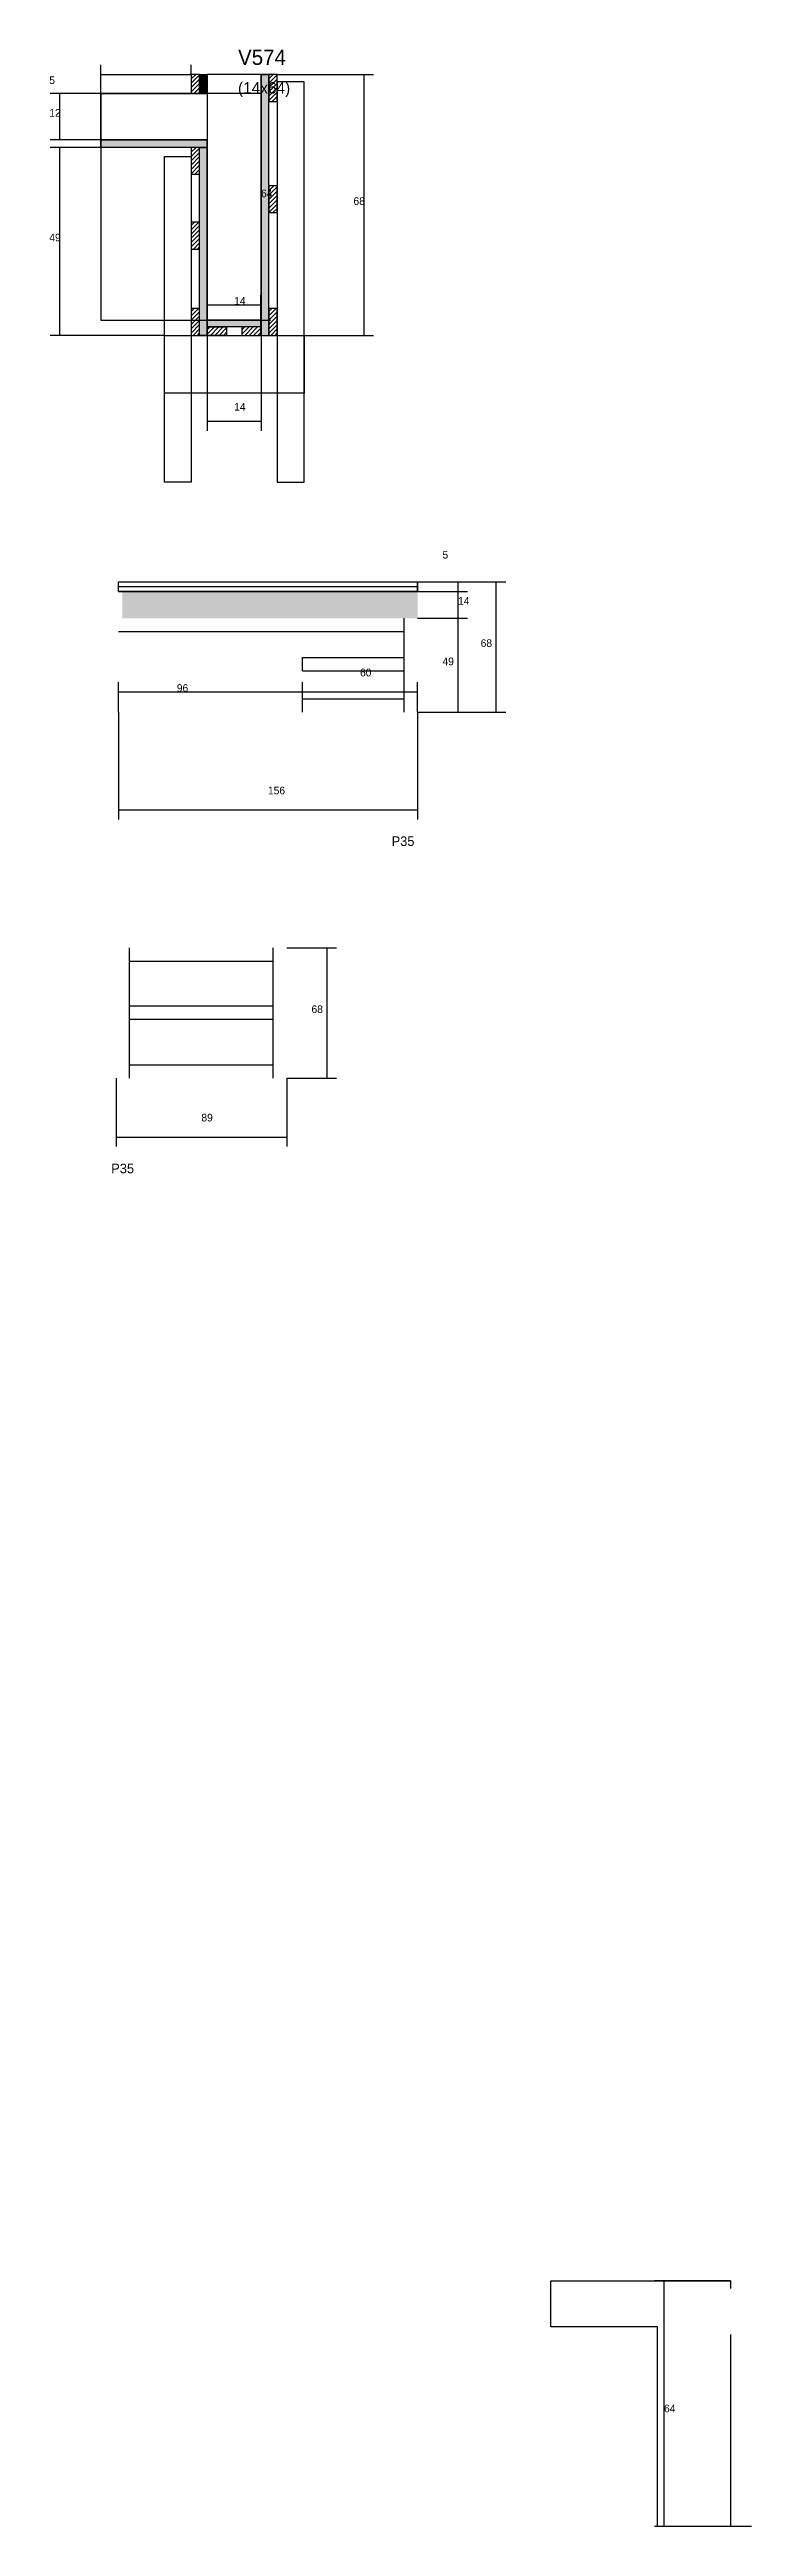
# Model space of a CAD drawing. Header units: metres. Extents: x 1805 to 2171, y -11434 to -10144.
import ezdxf

# ---------------------------------------------------------------- set-up
doc = ezdxf.new("R2010")
doc.units = ezdxf.units.M
for name, color, linetype in [('CONCRETO', 251, 'Continuous'), ('COTA', 241, 'Continuous'), ('Cota Seção (2x)', 4, 'Continuous'), ('Hachura', 253, 'Continuous'), ('Madeira', 126, 'Continuous'), ('NOMENCLATURA', 7, 'Continuous'), ('Painéis', 200, 'Continuous'), ('SARR_2.2x7', 40, 'Continuous'), ('SARR_3.5x7', 81, 'Continuous'), ('SARR_EDITAR', 141, 'Continuous'), ('Texto Seção', 7, 'Continuous')]:
    doc.layers.add(name, color=color, linetype=linetype)

msp = doc.modelspace()

# ---------------------------------------------------------------- hatches: boundary and pattern name
at = {"layer": 'COTA'}
h = msp.add_hatch(dxfattribs=at)
h.set_pattern_fill('AR-CONC', scale=0.03)
h.paths.add_polyline_path([(1843.2, -10439.9), (1843.2, -10425.9), (1843.2, -10425.9), (1997.2, -10425.9), (1997.2, -10425.9), (1997.2, -10439.9), (1997.2, -10439.9), (1843.2, -10439.9)])
at = {"layer": 'Hachura'}
h = msp.add_hatch(dxfattribs=at)
h.set_pattern_fill('ANSI31', scale=0.5)
h.paths.add_polyline_path([(1883.6, -10156.5), (1879.2, -10156.5), (1879.2, -10156.5), (1879.2, -10166.5), (1879.2, -10166.5), (1883.6, -10166.5), (1883.6, -10166.5), (1883.6, -10156.5)])
h = msp.add_hatch(color=8, dxfattribs=at)
h.dxf.hatch_style = 1
h.paths.add_polyline_path([(1883.6, -10166.5), (1887.6, -10166.5), (1887.6, -10166.5), (1887.6, -10156.5), (1887.6, -10156.5), (1883.6, -10156.5), (1883.6, -10156.5), (1883.6, -10166.5)])
h = msp.add_hatch(color=8, dxfattribs=at)
h.dxf.hatch_style = 1
h.paths.add_polyline_path([(1919.6, -10156.5), (1915.6, -10156.5), (1915.6, -10156.5), (1915.6, -10292.5), (1915.6, -10292.5), (1919.6, -10292.5), (1919.6, -10292.5), (1919.6, -10156.5)])
h = msp.add_hatch(dxfattribs=at)
h.set_pattern_fill('ANSI31', scale=0.5)
h.paths.add_polyline_path([(1924, -10156.5), (1919.6, -10156.5), (1919.6, -10156.5), (1919.6, -10170.5), (1919.6, -10170.5), (1924, -10170.5), (1924, -10170.5), (1924, -10156.5)])
h = msp.add_hatch(color=8, dxfattribs=at)
h.dxf.hatch_style = 1
h.paths.add_polyline_path([(1832, -10194.5), (1832, -10190.5), (1832, -10190.5), (1887.6, -10190.5), (1887.6, -10190.5), (1887.6, -10194.5), (1887.6, -10194.5), (1832, -10194.5)])
h = msp.add_hatch(dxfattribs=at)
h.set_pattern_fill('ANSI31', scale=0.5)
h.paths.add_polyline_path([(1883.6, -10194.5), (1879.2, -10194.5), (1879.2, -10194.5), (1879.2, -10208.5), (1879.2, -10208.5), (1883.6, -10208.5), (1883.6, -10208.5), (1883.6, -10194.5)])
h = msp.add_hatch(color=8, dxfattribs=at)
h.dxf.hatch_style = 1
h.paths.add_polyline_path([(1883.6, -10194.5), (1887.6, -10194.5), (1887.6, -10194.5), (1887.6, -10292.5), (1887.6, -10292.5), (1883.6, -10292.5), (1883.6, -10292.5), (1883.6, -10194.5)])
h = msp.add_hatch(dxfattribs=at)
h.set_pattern_fill('ANSI31', scale=0.5)
h.paths.add_polyline_path([(1924, -10214.5), (1919.6, -10214.5), (1919.6, -10214.5), (1919.6, -10228.5), (1919.6, -10228.5), (1924, -10228.5), (1924, -10228.5), (1924, -10214.5)])
h = msp.add_hatch(dxfattribs=at)
h.set_pattern_fill('ANSI31', scale=0.5)
h.paths.add_polyline_path([(1883.6, -10233.5), (1879.2, -10233.5), (1879.2, -10233.5), (1879.2, -10247.5), (1879.2, -10247.5), (1883.6, -10247.5), (1883.6, -10247.5), (1883.6, -10233.5)])
h = msp.add_hatch(dxfattribs=at)
h.set_pattern_fill('ANSI31', scale=0.5)
h.paths.add_polyline_path([(1883.6, -10278.5), (1879.2, -10278.5), (1879.2, -10278.5), (1879.2, -10292.5), (1879.2, -10292.5), (1883.6, -10292.5), (1883.6, -10292.5), (1883.6, -10278.5)])
h = msp.add_hatch(color=8, dxfattribs=at)
h.dxf.hatch_style = 1
h.paths.add_polyline_path([(1887.6, -10288.1), (1887.6, -10284.5), (1887.6, -10284.5), (1915.6, -10284.5), (1915.6, -10284.5), (1915.6, -10288.1), (1915.6, -10288.1), (1887.6, -10288.1)])
h = msp.add_hatch(dxfattribs=at)
h.set_pattern_fill('ANSI31', scale=0.5)
h.paths.add_polyline_path([(1887.6, -10292.5), (1887.6, -10288.1), (1887.6, -10288.1), (1897.6, -10288.1), (1897.6, -10288.1), (1897.6, -10292.5), (1897.6, -10292.5), (1887.6, -10292.5)])
h = msp.add_hatch(dxfattribs=at)
h.set_pattern_fill('ANSI31', scale=0.5)
h.paths.add_polyline_path([(1915.6, -10292.5), (1915.6, -10288.1), (1915.6, -10288.1), (1905.6, -10288.1), (1905.6, -10288.1), (1905.6, -10292.5), (1905.6, -10292.5), (1915.6, -10292.5)])
h = msp.add_hatch(dxfattribs=at)
h.set_pattern_fill('ANSI31', scale=0.5)
h.paths.add_polyline_path([(1924, -10278.5), (1919.6, -10278.5), (1919.6, -10278.5), (1919.6, -10292.5), (1919.6, -10292.5), (1924, -10292.5), (1924, -10292.5), (1924, -10278.5)])

# ---------------------------------------------------------------- linework, layer by layer
at = {"layer": 'CONCRETO'}
for points in [[(1887.6, -10190.5), (1887.6, -10192.5), (1887.6, -10192.5), (1887.6, -10284.5), (1915.6, -10284.5), (1915.6, -10156.5), (1919.6, -10156.5), (1919.6, -10156.5), (1887.6, -10156.5), (1887.6, -10166.5)], [(1915.6, -10180.5), (1915.6, -10180.5), (1915.6, -10212.5), (1915.6, -10212.5), (1915.6, -10284.5), (1887.6, -10284.5), (1887.6, -10190.5), (1832, -10190.5), (1832, -10166.5), (1887.6, -10166.5)], [(2160.3, -11334.5), (2160.3, -11336.5), (2160.3, -11336.5), (2160.3, -11434.5), (2122.3, -11434.5), (2122.3, -11330.5), (2066.7, -11330.5), (2066.7, -11306.5), (2160.3, -11306.5), (2160.3, -11310.5)]]:
    msp.add_lwpolyline(points, dxfattribs=at)
for points in [[(1887.6, -10284.5), (1919.6, -10284.5), (1919.6, -10156.5), (1887.6, -10156.5)], [(1832, -10284.5), (1915.6, -10284.5), (1915.6, -10166.5), (1832, -10166.5)]]:
    msp.add_lwpolyline(points, close=True, dxfattribs=at)
at = {"layer": 'COTA'}
for p, q in [((1832, -10166.5), (1832, -10151.5)), ((1832, -10156.5), (1879.2, -10156.5)), ((1879.2, -10156.5), (1879.2, -10151.5)), ((1924, -10156.5), (1974.3, -10156.5)), ((1969.3, -10292.5), (1969.3, -10156.5)), ((1832, -10166.5), (1805.7, -10166.5)), ((1810.7, -10190.5), (1810.7, -10166.5)), ((1832, -10190.5), (1805.7, -10190.5)), ((1869.6, -10194.5), (1805.7, -10194.5)), ((1810.7, -10292.5), (1810.7, -10194.5)), ((1865.2, -10292.5), (1805.7, -10292.5)), ((1887.6, -10292.5), (1887.6, -10342.2)), ((1915.6, -10292.5), (1915.6, -10342.2)), ((1938, -10292.5), (1974.3, -10292.5)), ((1887.6, -10337.2), (1915.6, -10337.2)), ((1997.2, -10420.9), (2043.2, -10420.9)), ((1997.2, -10420.9), (2023.3, -10420.9)), ((1997.2, -10425.9), (2023.3, -10425.9)), ((1997.2, -10425.9), (2023.3, -10425.9)), ((2018.3, -10425.9), (2018.3, -10420.9)), ((2018.3, -10439.9), (2018.3, -10425.9)), ((2038.2, -10488.9), (2038.2, -10420.9)), ((1997.2, -10439.9), (2023.3, -10439.9)), ((1997.2, -10439.9), (2023.3, -10439.9)), ((2018.3, -10488.9), (2018.3, -10439.9)), ((1841.2, -10488.9), (1841.2, -10473.3)), ((1841.2, -10478.3), (1937.2, -10478.3)), ((1937.2, -10488.9), (1937.2, -10473.3)), ((1937.2, -10488.9), (1937.2, -10473.3)), ((1937.2, -10478.3), (1997.2, -10478.3)), ((1997.2, -10488.9), (1997.2, -10473.3)), ((1841.2, -10488.9), (1841.2, -10544.8)), ((1997.2, -10488.9), (1997.2, -10544.8)), ((1997.2, -10488.9), (2023.3, -10488.9)), ((1997.2, -10488.9), (2043.2, -10488.9)), ((1841.2, -10539.8), (1997.2, -10539.8)), ((1929, -10611.7), (1955, -10611.7)), ((1950, -10679.7), (1950, -10611.7)), ((1840, -10679.7), (1840, -10715.3)), ((1929, -10679.7), (1929, -10715.3)), ((1929, -10679.7), (1955, -10679.7)), ((1840, -10710.3), (1929, -10710.3))]:
    msp.add_line(p, q, dxfattribs=at)
at = {"layer": 'Cota Seção (2x)'}
for p, q in [((1915.6, -10284.5), (1915.6, -10156.5)), ((1915.6, -10156.5), (1920.6, -10156.5)), ((1887.6, -10292.5), (1887.6, -10271.5)), ((1915.5, -10292.5), (1915.5, -10271.5)), ((1887.6, -10276.5), (1915.5, -10276.5)), ((1915.6, -10284.5), (1920.6, -10284.5)), ((2160.3, -11306.5), (2120.7, -11306.5)), ((2125.7, -11434.5), (2125.7, -11306.5)), ((2171.3, -11434.5), (2120.7, -11434.5))]:
    msp.add_line(p, q, dxfattribs=at)
at = {"layer": 'Madeira'}
for points in [[(1883.6, -10156.5), (1879.2, -10156.5), (1879.2, -10166.5), (1883.6, -10166.5)], [(1924, -10156.5), (1919.6, -10156.5), (1919.6, -10170.5), (1924, -10170.5)], [(1883.6, -10194.5), (1879.2, -10194.5), (1879.2, -10208.5), (1883.6, -10208.5)], [(1924, -10214.5), (1919.6, -10214.5), (1919.6, -10228.5), (1924, -10228.5)], [(1883.6, -10233.5), (1879.2, -10233.5), (1879.2, -10247.5), (1883.6, -10247.5)], [(1883.6, -10278.5), (1879.2, -10278.5), (1879.2, -10292.5), (1883.6, -10292.5)], [(1887.6, -10292.5), (1887.6, -10288.1), (1897.6, -10288.1), (1897.6, -10292.5)], [(1915.6, -10292.5), (1915.6, -10288.1), (1905.6, -10288.1), (1905.6, -10292.5)], [(1924, -10278.5), (1919.6, -10278.5), (1919.6, -10292.5), (1924, -10292.5)]]:
    msp.add_lwpolyline(points, close=True, dxfattribs=at)
at = {"layer": 'Painéis'}
for p, q in [((1915.6, -10292.5), (1915.6, -10156.5)), ((1832, -10190.5), (1887.6, -10190.5)), ((1832, -10194.5), (1832, -10190.5)), ((1887.6, -10194.5), (1887.6, -10190.5)), ((1887.6, -10292.5), (1887.6, -10194.5)), ((1887.6, -10292.5), (1887.6, -10194.5)), ((1887.6, -10284.5), (1915.6, -10284.5)), ((1887.6, -10288.1), (1887.6, -10284.5)), ((1915.6, -10288.1), (1915.6, -10284.5)), ((1841.2, -10420.9), (1997.2, -10420.9)), ((1841.2, -10425.9), (1997.2, -10425.9)), ((1997.2, -10425.9), (1997.2, -10420.9))]:
    msp.add_line(p, q, dxfattribs=at)
for points in [[(1883.6, -10156.5), (1887.6, -10156.5), (1887.6, -10166.5), (1883.6, -10166.5)], [(1919.6, -10156.5), (1915.6, -10156.5), (1915.6, -10292.5), (1919.6, -10292.5)], [(1832, -10194.5), (1832, -10190.5), (1887.6, -10190.5), (1887.6, -10194.5)], [(1883.6, -10194.5), (1887.6, -10194.5), (1887.6, -10292.5), (1883.6, -10292.5)], [(1887.6, -10288.1), (1887.6, -10284.5), (1915.6, -10284.5), (1915.6, -10288.1)], [(1841.2, -10420.9), (1997.2, -10420.9), (1997.2, -10425.9), (1841.2, -10425.9)]]:
    msp.add_lwpolyline(points, close=True, dxfattribs=at)
at = {"layer": 'SARR_2.2x7'}
for p, q in [((1990.2, -10488.9), (1990.2, -10439.9)), ((1841.2, -10446.9), (1990.2, -10446.9)), ((1937.2, -10460.4), (1990.2, -10460.4)), ((1937.2, -10467.4), (1937.2, -10460.4)), ((1937.2, -10467.4), (1990.2, -10467.4)), ((1937.2, -10488.9), (1937.2, -10481.9)), ((1937.2, -10481.9), (1990.2, -10481.9)), ((1847, -10679.7), (1847, -10611.7)), ((1922, -10679.7), (1922, -10611.7)), ((1847, -10618.7), (1922, -10618.7)), ((1847, -10641.9), (1922, -10641.9)), ((1847, -10648.9), (1922, -10648.9)), ((1847, -10672.7), (1922, -10672.7))]:
    msp.add_line(p, q, dxfattribs=at)
at = {"layer": 'SARR_3.5x7'}
for points in [[(1938, -10160.4), (1924, -10160.4), (1924, -10369), (1938, -10369)], [(1865.2, -10199.3), (1879.2, -10199.3), (1879.2, -10369), (1865.2, -10369)], [(1865.2, -10292.5), (1938, -10292.5), (1938, -10322.6), (1865.2, -10322.6)]]:
    msp.add_lwpolyline(points, close=True, dxfattribs=at)
at = {"layer": 'SARR_EDITAR'}
msp.add_line((1841.2, -10423.4), (1997.2, -10423.4), dxfattribs=at)

# ---------------------------------------------------------------- texts
at = {"layer": 'COTA'}
for s, p in [('5', (1805.2, -10161.5)), ('12', (1805.2, -10178.5)), ('68', (1963.8, -10224.5)), ('49', (1805.2, -10243.5)), ('14', (1901.6, -10331.7)), ('5', (2010.2, -10408.8)), ('14', (2018.3, -10432.9)), ('68', (2030.1, -10454.9)), ('60', (1967.2, -10470.2)), ('49', (2010.2, -10464.4)), ('96', (1871.7, -10478.3)), ('156', (1919.2, -10531.7)), ('68', (1941.9, -10645.7)), ('89', (1884.5, -10702.2))]:
    msp.add_text(s, height=4, dxfattribs=at).set_placement(p)
at = {"layer": 'Cota Seção (2x)'}
for s, p in [('64', (1915.6, -10220.5)), ('14', (1901.6, -10276.5)), ('64', (2125.7, -11375))]:
    msp.add_text(s, height=4, dxfattribs=at).set_placement(p)
at = {"layer": 'NOMENCLATURA'}
for p in [(1983.7, -10558.6), (1837.5, -10729.2)]:
    msp.add_text('P35', height=5, dxfattribs=at).set_placement(p)
at = {"layer": 'Texto Seção'}
for s, height, p in [('V574', 8, (1903.6, -10151.5)), ('(14x64)', 6, (1903.6, -10166.5))]:
    msp.add_text(s, height=height, dxfattribs=at).set_placement(p)

doc.saveas('drawing.dxf')
